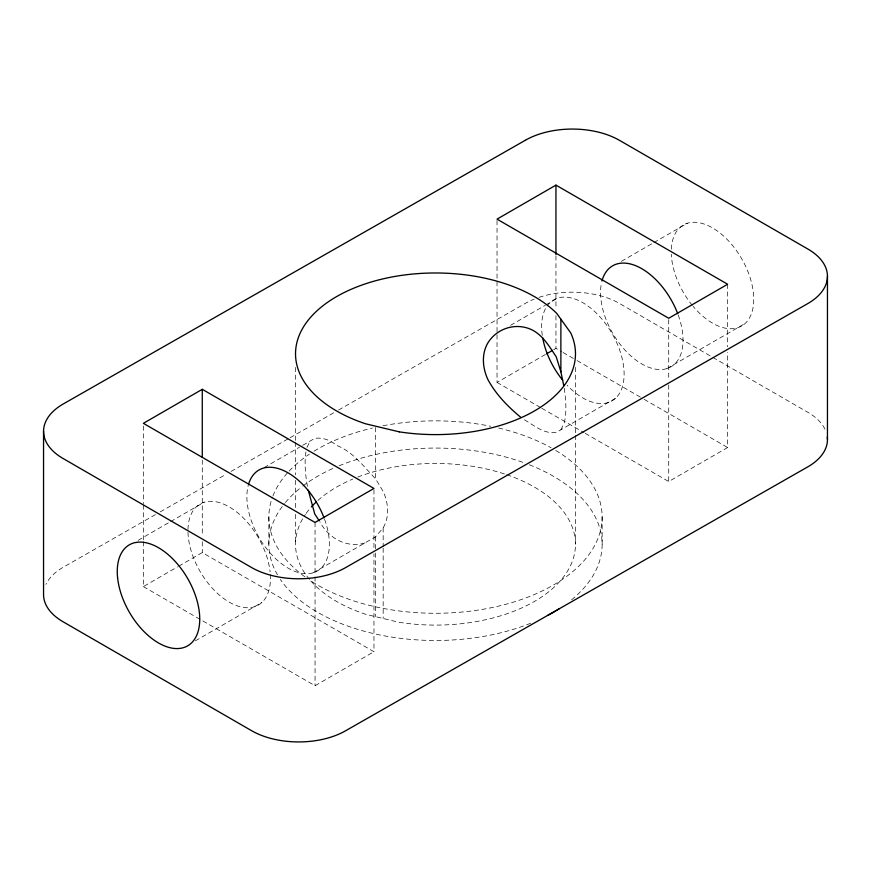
<?xml version="1.0" encoding="UTF-8"?>
<svg xmlns="http://www.w3.org/2000/svg" width="871" height="871" viewBox="0 0 871 871"><rect width="100%" height="100%" fill="white"/><g stroke="black" fill="none" stroke-linecap="round" stroke-linejoin="round"><path stroke-width="0.65" stroke-dasharray="4.36 3.27" d="M306.962 447.411L310.12 441.042M560.88 429.806L564.038 423.437A54.274 16.963 76.6 0 0 564.038 386.985M313.233 572.791L375.553 536.808L383.164 527.859A54.274 40.937 35.7 0 0 383.164 491.407L375.553 478.821L364.938 467.379C356.849 458.505 347.899 449.752 336.522 445.353C330.555 440.193 322.64 437.166 314.725 438.385L300.615 446.529M138.108 540.347L169.388 522.295M170.564 521.609L204.097 502.251M264.196 467.553L299.45 447.204M510.58 325.308L544.843 305.525M545.496 305.144L557.767 298.067M621.404 261.333L652.673 243.27M653.849 242.595L687.393 223.237M143.367 541.697L143.367 586.608L177.532 566.869M178.718 566.194L202.279 552.584L373.964 651.715L373.964 553.749M497.036 334.791L497.036 382.413L545.344 354.519M553.597 349.761L555.948 348.4L561.828 351.797M615.59 398.221L556.275 432.462C543.504 434.302 533.4 424.776 523.036 418.962M666.903 368.596L745.217 323.391M195.387 640.816L261.931 602.405M143.367 586.608L315.052 685.727L373.964 651.715M585.225 433.333L668.721 481.532L727.633 447.52L727.633 352.276M155.474 514.587L63.333 567.195A66.653 38.487 0 0 0 45.913 584.397M160.199 511.887L226.351 474.118M231.076 471.418L288.954 438.363M290.13 437.688L333.843 412.734M338.569 410.034L525.202 303.456A66.653 38.487 0 0 1 534.119 299.145M364.938 542.938C346.723 548.567 328.345 537.951 319.875 521.783M563.004 352.472L575.938 359.941M577.114 360.616L642.972 398.635M644.148 399.321L727.633 447.52M497.036 382.413L540.543 407.53M541.718 408.216L584.049 432.658M307.485 486.388L306.962 483.862A54.274 16.963 76.6 0 1 305.95 451.886M727.633 284.251L727.633 346.832M668.721 319.624L668.721 379.495M668.721 384.938L668.721 481.532M602.144 517.058L602.144 544.277M575.481 367.399L575.481 434.063M575.481 435.424L575.481 544.277M555.948 255.878L555.948 308.944M555.948 315.748L555.948 348.4M497.036 220.505L497.036 333.43M383.164 527.859L383.164 546.792M383.164 548.153L383.164 618.486M375.553 427.53L375.553 478.821M375.553 536.808L375.553 551.691M375.553 553.052L375.553 616.668M373.964 489.796L373.964 548.305M315.052 522.448L315.052 575.513M315.052 576.874L315.052 685.727M295.519 367.399L295.519 440.868M295.519 442.228L295.519 474.88M295.519 480.324L295.519 508.904M295.519 514.336L295.519 544.277M268.856 517.058L268.856 544.277M202.279 460.062L202.279 536.264M202.279 541.708L202.279 552.584M143.367 426.05L143.367 503.601M143.367 504.962L143.367 540.347M678.226 315.041A58.324 33.675 60 0 1 647.109 366.615A58.324 33.675 60 0 1 601.621 282.324M542.285 335.346A58.324 33.675 60 0 1 583.374 303.01A58.324 33.675 60 0 1 623.277 383.24A58.324 33.675 60 0 1 567.097 385.222M324.556 519.236A58.324 33.675 60 0 1 292.776 570.516A58.324 33.675 60 0 1 248.289 485.191M270.326 574.512A58.324 33.675 60 0 1 230.837 603.048A58.324 33.675 60 0 1 187.962 530.711M187.984 529.47A58.324 33.675 60 0 1 227.048 505.724A58.324 33.675 60 0 1 270.097 571.92M671.312 249.226A58.324 33.675 60 0 1 720.6 233.493A58.324 33.675 60 0 1 751.346 313.941A58.324 33.675 60 0 1 693.174 306.418M692.303 305.373A58.324 33.675 60 0 1 671.312 254.234M506.791 474.728A139.981 80.818 0 0 1 564.528 575.6A139.981 80.818 0 0 1 399.266 622.34L365.515 614.262A139.981 80.818 0 0 1 310.435 580.565M309.532 579.509A139.981 80.818 0 0 1 305.405 514.445M306.178 513.346A139.981 80.818 0 0 1 310.435 507.989M317.893 500.444A139.981 80.818 0 0 1 352.744 479.094M357.763 477.068A139.981 80.818 0 0 1 505.485 474.281M529.339 464.766A166.644 96.213 0 0 1 571.354 599.988M530.624 623.266A166.644 96.213 0 0 1 280.375 579.411M277.522 574.893A166.644 96.213 0 0 1 284.49 503.59M285.383 502.513A166.644 96.213 0 0 1 301.714 486.922M302.76 486.105A166.644 96.213 0 0 1 334.061 467.945M339.102 465.8A166.644 96.213 0 0 1 524.124 462.795M555.752 450.459A166.644 96.213 0 0 1 547.674 588.208A166.644 96.213 0 0 1 309.379 579.944M304.915 576.831A166.644 96.213 0 0 1 272.416 497.287M272.906 496.002A166.644 96.213 0 0 1 288.192 472.082M289.172 471.037A166.644 96.213 0 0 1 309.379 454.183M314.05 451.189A166.644 96.213 0 0 1 372.385 428.02M382.979 425.756A166.644 96.213 0 0 1 490.689 426.278M498.615 428.02A166.644 96.213 0 0 1 551.125 447.781M539.007 297.349A66.653 38.487 0 0 1 619.477 303.456L807.929 412.353A66.653 38.487 0 0 1 825.175 429.599"/><path stroke-width="1.31" d="M43.55 431.069L43.55 594.349A66.653 38.487 0 0 0 62.81 621.622L251.262 730.508A66.653 38.487 0 0 0 345.526 730.813L807.929 466.78A66.653 38.487 0 0 0 827.308 437.057M827.45 439.561L827.45 276.292M202.279 389.315L143.367 423.328L315.052 522.448L373.964 488.435L202.279 389.315L202.279 457.34M555.948 185.12L497.036 219.144L668.721 318.263L727.633 284.251L555.948 185.12L555.948 254.517M546.52 353.844L552.41 350.436M520.902 417.427C507.989 406.768 495.806 394.323 487.836 379.44A54.274 40.937 35.7 0 1 487.836 342.989C496.176 329.336 513.237 323.097 528.392 328.367C541.588 332.874 548.991 345.929 556.275 356.903L560.88 371.83L563.777 385.722M319.134 520.662L314.725 513.944L308.28 490.177M560.88 319.178L560.88 371.83M601.959 280.995A58.324 33.675 60 0 1 636.657 266.101A58.324 33.675 60 0 1 677.758 313.767M562.688 380.202A58.324 33.675 60 0 1 542.687 337.796M248.66 483.895A58.324 33.675 60 0 1 283.663 470.59A58.324 33.675 60 0 1 324.088 517.962M311.361 506.944A139.981 80.818 0 0 1 316.042 502.153M559.302 608.677A166.644 96.213 0 0 1 547.728 615.394M525.202 140.34L63.333 403.926A66.653 38.487 0 0 0 62.81 458.342L251.262 567.348A66.653 38.487 0 0 0 345.526 567.652L807.929 303.5A66.653 38.487 0 0 0 807.929 249.073L619.477 140.34A66.653 38.487 0 0 0 525.202 140.34M399.266 431.853L365.515 423.774A139.981 80.818 0 0 1 336.522 296.641A139.981 80.818 0 0 1 556.721 313.386L570.712 332.874A139.981 80.818 0 0 1 399.266 431.853M117.607 577.952A58.324 33.675 60 0 0 183.607 647.61A58.324 33.675 60 0 0 174.287 560.456A58.324 33.675 60 0 0 117.607 577.952"/></g></svg>
